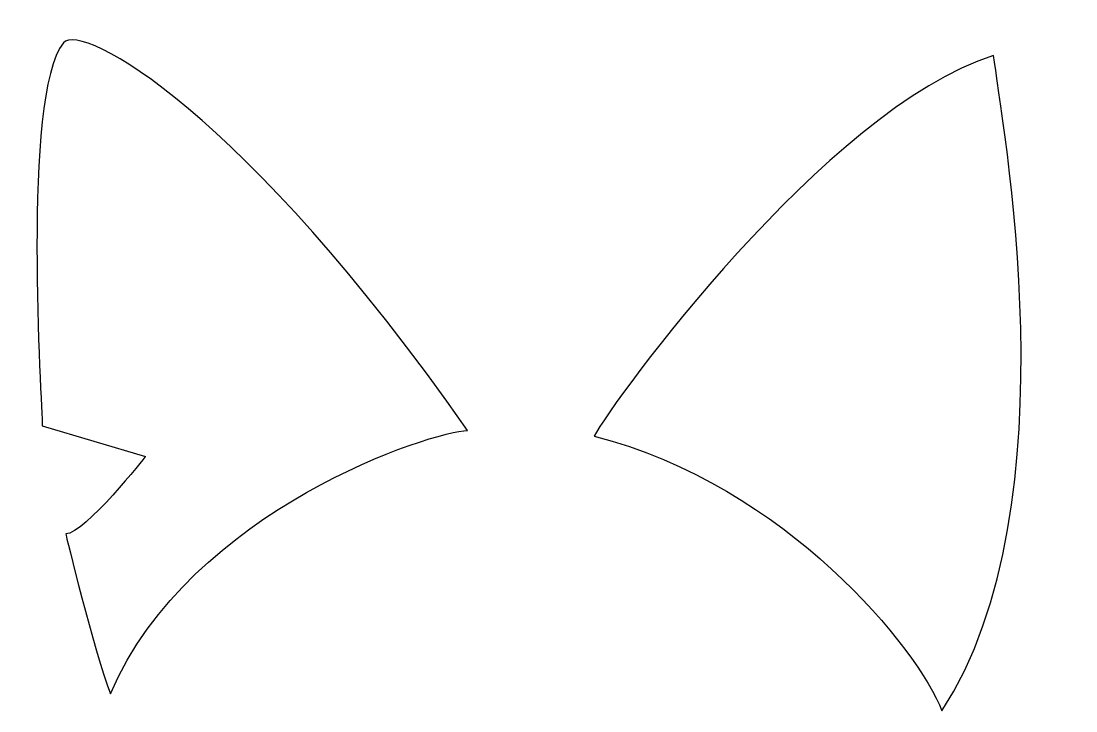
# Model space of a CAD drawing. Header units: centimetres. Extents: x -5.4 to 5.8, y -3.5 to 3.7.
import ezdxf

# ---------------------------------------------------------------- set-up
doc = ezdxf.new("R2010")
doc.units = ezdxf.units.CM
doc.header["$MEASUREMENT"] = 0
doc.layers.add('Camada 1', color=7, linetype='Continuous')

msp = doc.modelspace()

# ---------------------------------------------------------------- linework, layer by layer
at = {"layer": 'Camada 1'}
for points, knots in [([(-4.91392, 3.50898), (-4.72474, 3.73999), (-3.00437, 2.78987), (-0.6486, -0.58256), (-0.6486, -0.58256), (-0.99573, -0.58256), (-3.57468, -1.40092), (-4.41785, -3.36013), (-4.41785, -3.36013), (-4.5915, -2.91378), (-4.88907, -1.67405), (-4.88907, -1.67405), (-4.88907, -1.67405), (-4.69071, -1.67405), (-4.04587, -0.85569), (-4.04587, -0.85569), (-4.04587, -0.85569), (-4.04587, -0.85569), (-5.1371, -0.53316), (-5.1371, -0.53316), (-5.1371, -0.53316), (-5.1371, -0.33499), (-5.3603, 2.96352), (-4.91392, 3.50898)], [0, 0, 0, 0, 0.14285714, 0.14285714, 0.14285714, 0.14285714, 0.28571429, 0.28571429, 0.28571429, 0.28571429, 0.42857143, 0.42857143, 0.42857143, 0.42857143, 0.57142857, 0.57142857, 0.57142857, 0.57142857, 0.71428571, 0.71428571, 0.71428571, 0.71428571, 1, 1, 1, 1]), ([(0.6885, -0.64042), (0.8867, -0.26844), (3.11854, 2.80657), (4.904, 3.37685), (4.904, 3.37685), (4.9784, 2.73214), (5.77202, -1.35938), (4.35854, -3.54182), (4.35854, -3.54182), (4.11065, -2.89724), (2.72187, -1.16118), (0.6885, -0.64042)], [0, 0, 0, 0, 0.25, 0.25, 0.25, 0.25, 0.5, 0.5, 0.5, 0.5, 1, 1, 1, 1])]:
    msp.add_open_spline(points, degree=3, knots=knots, dxfattribs=at)

doc.saveas('drawing.dxf')
